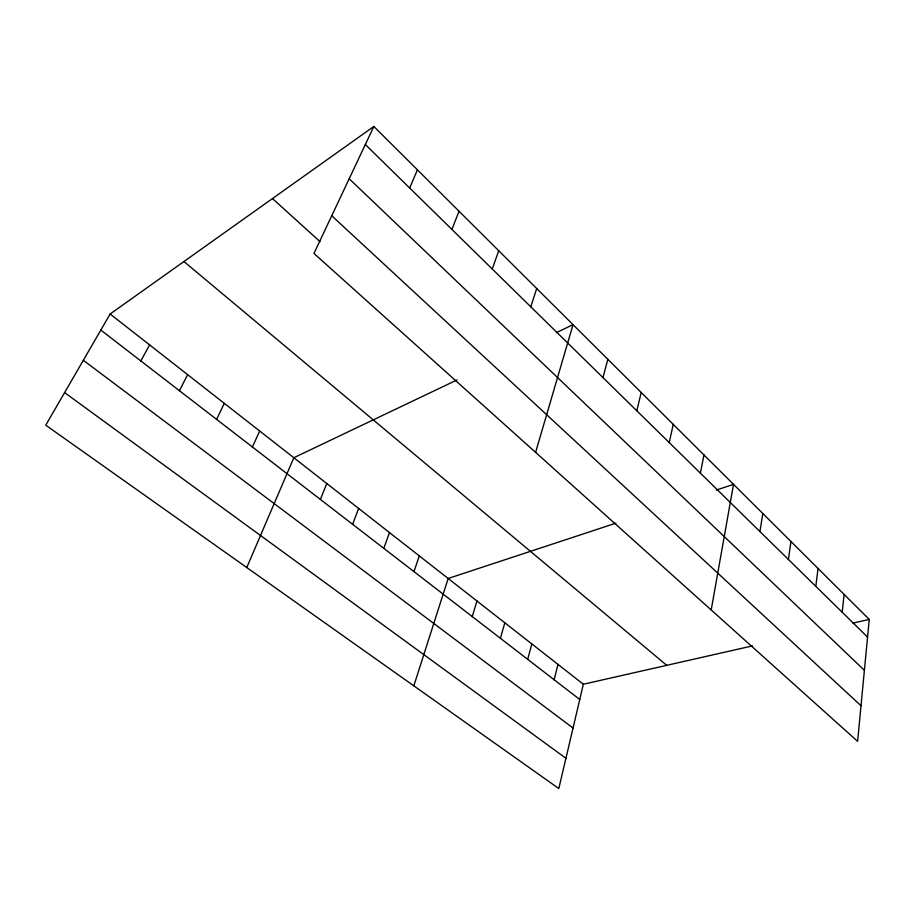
<?xml version="1.0" encoding="UTF-8"?>
<svg xmlns="http://www.w3.org/2000/svg" width="915" height="915" viewBox="0 0 915 915"><rect width="100%" height="100%" fill="white"/><g stroke="black" fill="none" stroke-linecap="round" stroke-linejoin="round"><path stroke-width="1.37" d="M869.25 619.421L857.618 741.367L313.959 253.455L373.846 126.464L869.25 619.421L852.883 623.126M842.166 612.204L844.122 594.418M815.803 586.343L818.044 568.467M788.41 559.477L790.96 541.508M759.942 531.546L762.813 513.509M711.195 609.962L733.533 484.378L716.228 490.085M700.387 473.147L703.978 454.961M669.242 442.597L673.234 424.366M752.553 645.876L583.347 684.237L558.813 788.536L45.75 425.178L110.132 314.017L373.846 126.464M636.794 410.778L641.209 392.512M554.135 679.742L557.978 664.393M527.703 659.349L531.821 643.92M602.974 377.598L607.846 359.309M500.425 638.315L504.817 622.806M535.607 452.376L573.042 324.676L556.423 332.591M472.266 616.584L476.955 600.995M413.832 685.861L448.167 578.474L615.944 523.151M530.803 306.822L536.705 288.511M413.969 571.623L419.299 555.897M492.259 269.01L498.732 250.733M383.808 548.36L389.481 532.576M352.63 524.306L358.669 508.466M451.918 229.448L459.021 211.216M320.376 499.43L326.804 483.532M246.764 567.54L293.829 457.729L457.123 379.908M409.657 187.998L417.434 169.835M252.414 447L259.677 431.022M216.581 419.367L224.312 403.355M179.42 390.705L187.644 374.67M140.864 360.956L149.614 344.909M64.622 392.604L565.928 758.295M83.334 360.293L573.042 728.031M100.833 330.075L579.755 699.495M110.132 314.017L583.347 684.237M183.926 261.53L666.738 665.331M272.487 198.555L320.01 241.629M331.733 215.757L861.015 705.751M349.187 178.757L864.401 670.329M365.337 144.524L867.569 637.115"/></g></svg>
